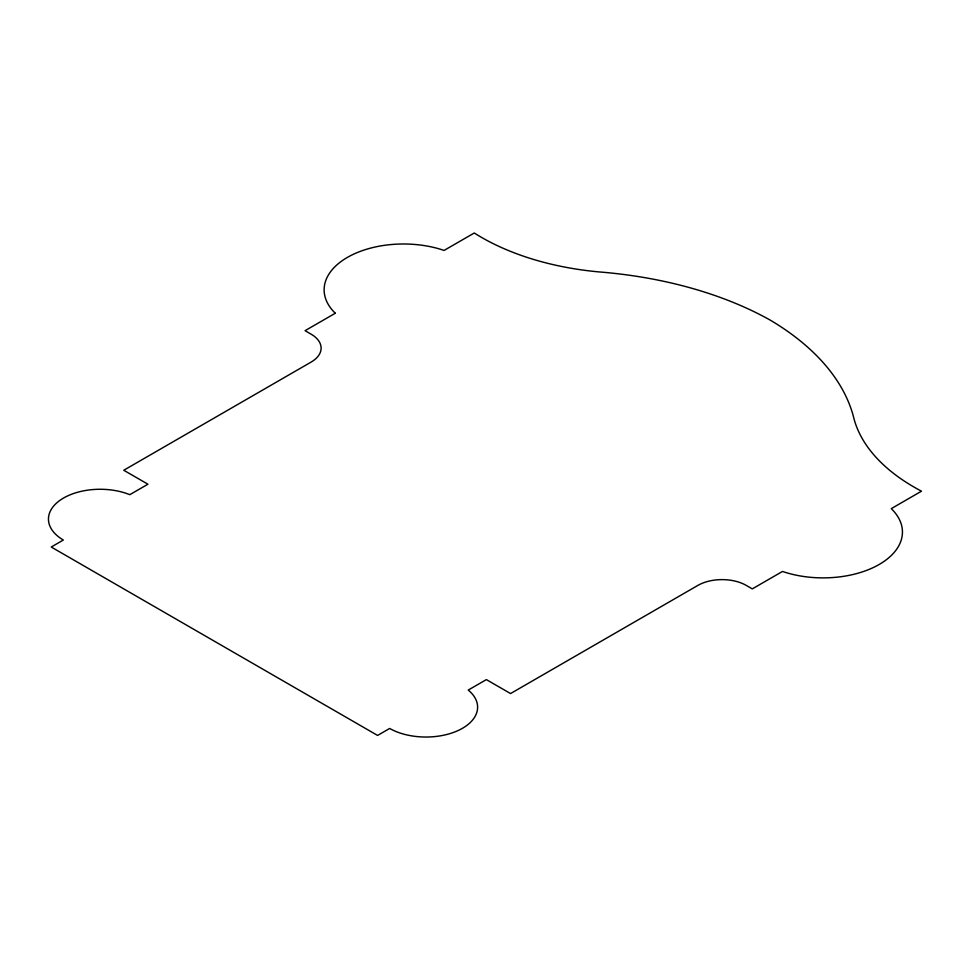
<?xml version="1.0" encoding="UTF-8"?>
<svg xmlns="http://www.w3.org/2000/svg" width="970" height="970" viewBox="0 0 970 970"><rect width="100%" height="100%" fill="white"/><g stroke="black" fill="none" stroke-linecap="round" stroke-linejoin="round"><path stroke-width="1.45" d="M335.28 313.237L305.065 330.685L311.103 334.177A34.192 19.739 0 0 1 311.103 362.089L123.76 470.256L147.937 484.212L129.798 494.676A51.677 29.828 0 0 0 60.686 499.829A51.677 29.828 0 0 0 63.329 540.035L51.24 547.019L377.585 735.43L389.673 728.458A51.677 29.828 0 0 0 459.307 729.973A51.677 29.828 0 0 0 468.243 690.07L486.37 679.606L510.547 693.562L697.891 585.395A34.192 19.739 0 0 1 746.233 585.395L752.284 588.887L782.499 571.439A79.358 45.82 0 0 0 879.196 564.467A79.358 45.82 0 0 0 891.284 508.632L921.5 491.184A213.267 123.129 0 0 1 853.988 418.761A305.598 176.431 0 0 0 770.41 320.221A305.598 176.431 0 0 0 599.727 271.976A213.267 123.129 0 0 1 474.281 232.994L444.066 250.43A79.358 45.82 0 0 0 347.369 257.414A79.358 45.82 0 0 0 335.28 313.237"/></g></svg>
